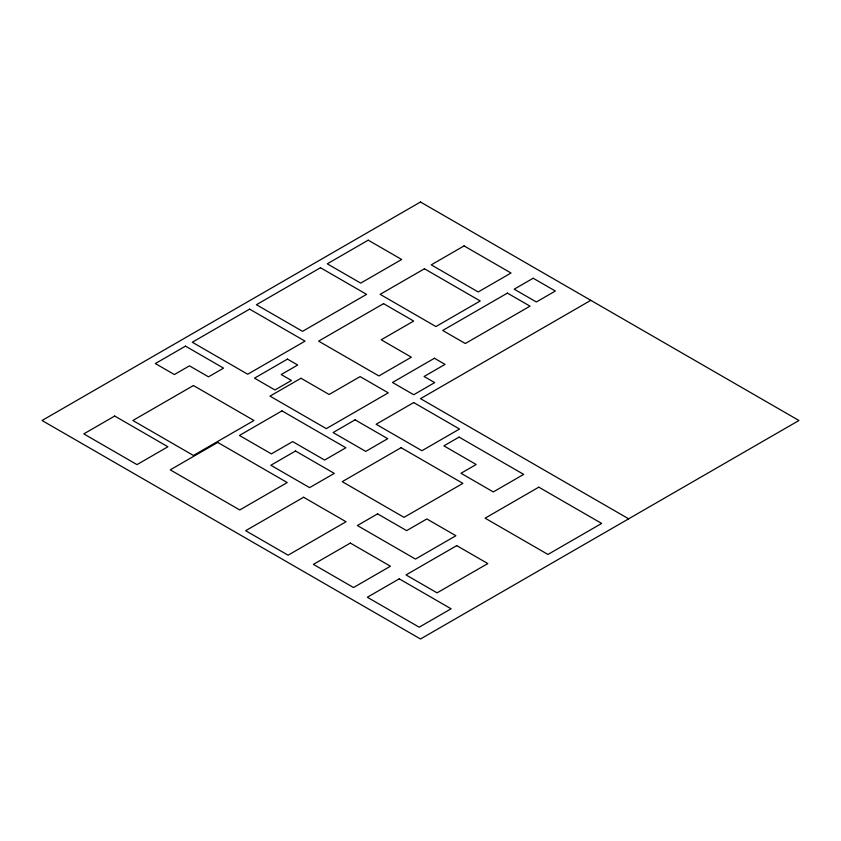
<?xml version="1.0" encoding="UTF-8"?>
<svg xmlns="http://www.w3.org/2000/svg" width="841" height="841" viewBox="0 0 841 841"><rect width="100%" height="100%" fill="white"/><g stroke="black" fill="none" stroke-linecap="round" stroke-linejoin="round"><path stroke-width="1.26" d="M590.803 300.332L420.5 398.655L628.648 518.823M420.5 202.008L42.05 420.5L420.5 638.992L798.95 420.5L420.5 202.008M320.474 267.732L256.431 304.715L302.529 331.333L366.581 294.35L320.474 267.732M368.221 240.169L327.265 263.822L360.705 283.123L401.662 259.48L368.221 240.169M185.483 346.145L155.343 363.554L174.381 374.55L189.456 365.846L208.505 376.842L223.569 368.137L185.483 346.145M249.598 309.131L192.274 342.234L247.706 374.234L305.031 341.141L249.598 309.131M114.712 416.032L83.795 433.893L136.999 464.61L167.916 446.76L114.712 416.032M193.43 385.535L132.878 420.5L193.43 455.465L253.982 420.5L193.43 385.535M424.453 268.773L380.153 294.35L435.922 326.55L480.222 300.973L424.453 268.773M464.064 245.908L431.244 264.862L478.203 291.964L511.023 273.02L464.064 245.908M287.464 359.118L254.497 378.156L274.965 389.972L291.449 380.458L281.209 374.55L297.703 365.026L287.464 359.118M383.549 303.643L318.613 341.141L378.892 375.938L411.354 357.194L381.215 339.796L413.688 321.052L383.549 303.643M300.994 378.24L270.014 396.132L326.297 428.626L388.269 392.852L360.127 376.6L329.136 394.492L300.994 378.24M217.735 442.429L170.25 469.846L239.738 509.961L287.223 482.555L217.735 442.429M281.987 410.881L239.433 435.449L271.38 453.888L292.657 441.609L324.605 460.048L345.882 447.769L281.987 410.881M507.407 293.11L442.702 330.471L465.304 343.517L530.009 306.156L507.407 293.11M533.183 278.234L514.198 289.188L536.358 301.982L555.344 291.028L533.183 278.234M434.429 358.255L392.484 382.476L413.709 394.734L434.681 382.623L424.074 376.495L445.047 364.384L434.429 358.255M295.527 451.007L270.844 465.262L309.604 487.633L334.287 473.388L295.527 451.007M355.091 419.838L333.089 432.547L365.73 451.386L387.733 438.687L355.091 419.838M413.709 402.566L376.127 424.263L421.93 450.713L459.512 429.015L413.709 402.566M303.612 497.252L245.656 530.703L288.085 555.197L346.029 521.746L303.612 497.252M401.083 447.685L342.224 481.662L404.037 517.352L462.897 483.375L401.083 447.685M459.081 437.099L443.901 445.867L476.185 464.505L461.005 473.273L493.299 491.922L523.67 474.387L459.081 437.099M377.588 513.862L357.372 525.53L415.475 559.076L455.896 535.738L426.85 518.96L406.634 530.629L377.588 513.862M350.329 543.065L313.409 564.374L353.525 587.533L390.445 566.224L350.329 543.065M538.808 487.16L485.11 518.172L547.943 554.45L601.651 523.438L538.808 487.16M399.233 578.839L367.338 597.257L419.196 627.197L451.091 608.789L399.233 578.839M456.747 545.641L406.014 574.929L437.068 592.852L487.801 563.565L456.747 545.641"/></g></svg>
